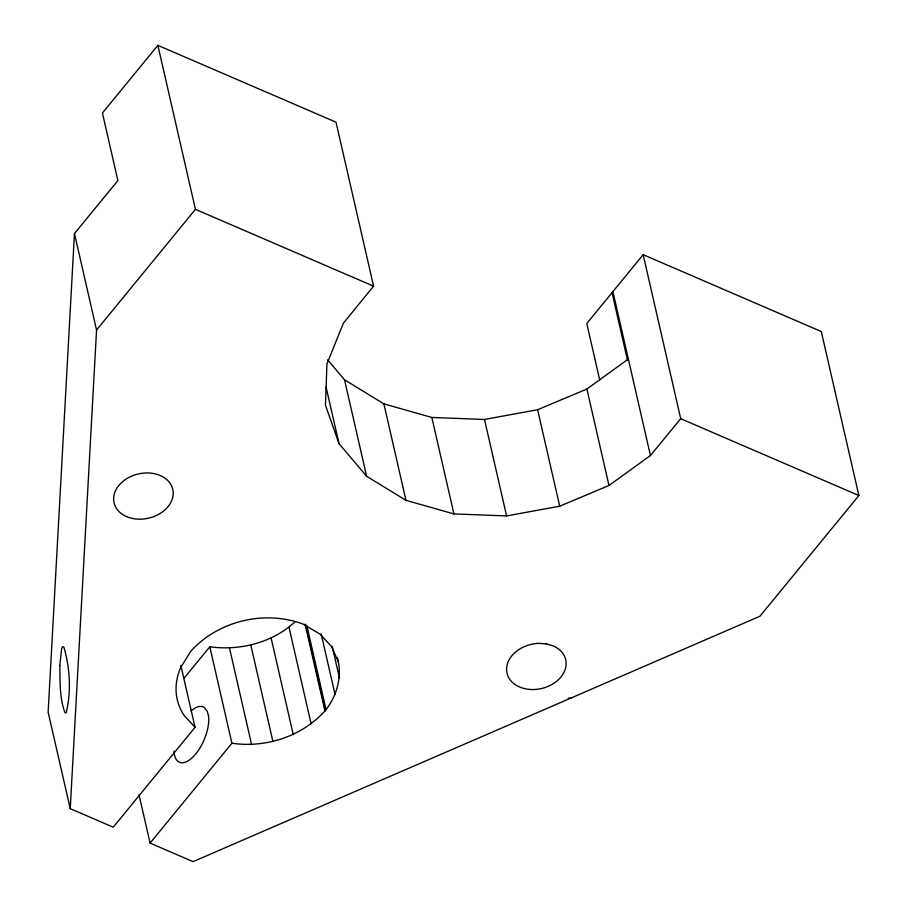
<?xml version="1.0" encoding="UTF-8"?>
<svg xmlns="http://www.w3.org/2000/svg" width="907" height="907" viewBox="0 0 907 907"><rect width="100%" height="100%" fill="white"/><g stroke="black" fill="none" stroke-linecap="round" stroke-linejoin="round"><path stroke-width="1.36" d="M139.043 794.872L150.086 843.102L193.089 861.65L759.987 616.204L858.861 495.528L821.3 331.543L643.165 254.686L680.715 418.683L650.444 455.518L608.982 485.494L559.71 506.197L506.594 515.924L453.931 513.918L405.973 500.335L366.621 476.254L339.025 443.648L325.443 405.134L326.951 363.832L343.447 323.085L373.582 286.181L336.021 122.196L157.875 45.35L102.423 113.035L117.887 180.561L74.465 233.553L48.139 712.188L70.236 808.647L113.228 827.207L195.05 727.335L180.844 665.319M70.236 808.647L96.561 330.023L74.465 233.553M150.086 843.102L231.909 743.23C265.751 748.207 301.861 736.484 324.955 710.929L326.055 709.591C337.325 694.887 342.427 675.738 337.37 657.643M599.72 379.999L586.784 323.504L643.165 254.686M96.561 330.023L195.436 209.336L157.875 45.35M184.03 678.243L209.812 646.77C239.89 650.931 272.531 642.802 294.956 621.839M327.608 359.807L344.524 379.795L383.888 403.864L431.834 417.458L484.497 419.465L537.613 409.726L586.897 389.035L628.347 359.059L627.497 360.215L612.032 292.689M568.213 698.254L571.025 698.016M195.436 209.336L373.582 286.181M680.715 418.683L858.861 495.528M195.05 727.335L184.076 715.408A82.73 62.345 -12.9 0 1 180.697 667.563L190.799 651.249C218.417 620.671 264.912 609.708 303.392 624.209L320.024 634.106L331.69 646.77L338.322 661.77M612.883 291.532L650.444 455.518M586.897 389.035L608.982 485.494M537.613 409.726L559.71 506.197M484.497 419.465L506.594 515.924M431.834 417.458L453.931 513.918M383.888 403.864L405.973 500.335M344.524 379.795L366.621 476.254M326.089 387.142L339.025 443.648M332.211 646.396L339.479 678.096M321.18 633.982L335.068 694.615M306.804 625.535L326.055 709.591M305.829 624.776L325.398 710.215M305.069 624.118L324.955 710.929M289.038 627.372L311.124 723.831M271.136 638.074L293.233 734.534M250.831 645.138L272.928 741.597M229.494 648.074L251.59 744.534M209.812 646.77L231.909 743.23M173.985 751.064A30.112 13.798 -66.7 0 0 193.361 756.585A30.112 13.798 -66.7 0 0 208.497 715.838L207.284 711.371L204.744 707.845A30.112 13.798 -66.7 0 0 191.15 710.895M59.805 665.534C60.157 681.214 59.397 697.71 64.919 712.607L66.098 713.049C71.392 691.996 70.02 668.006 63.898 647.088L62.719 646.634L61.653 648.448L59.805 665.534M546.252 643.857L538.645 643.346A30.112 22.686 -12.9 0 0 507.671 675.364A30.112 22.686 -12.9 0 0 553.689 683.424A30.112 22.686 -12.9 0 0 553.179 645.897L546.252 643.857M126.595 516.616A30.112 22.686 -12.9 0 0 173.112 494.984A30.112 22.686 -12.9 0 0 130.551 476.617A30.112 22.686 -12.9 0 0 126.595 516.616"/></g></svg>
